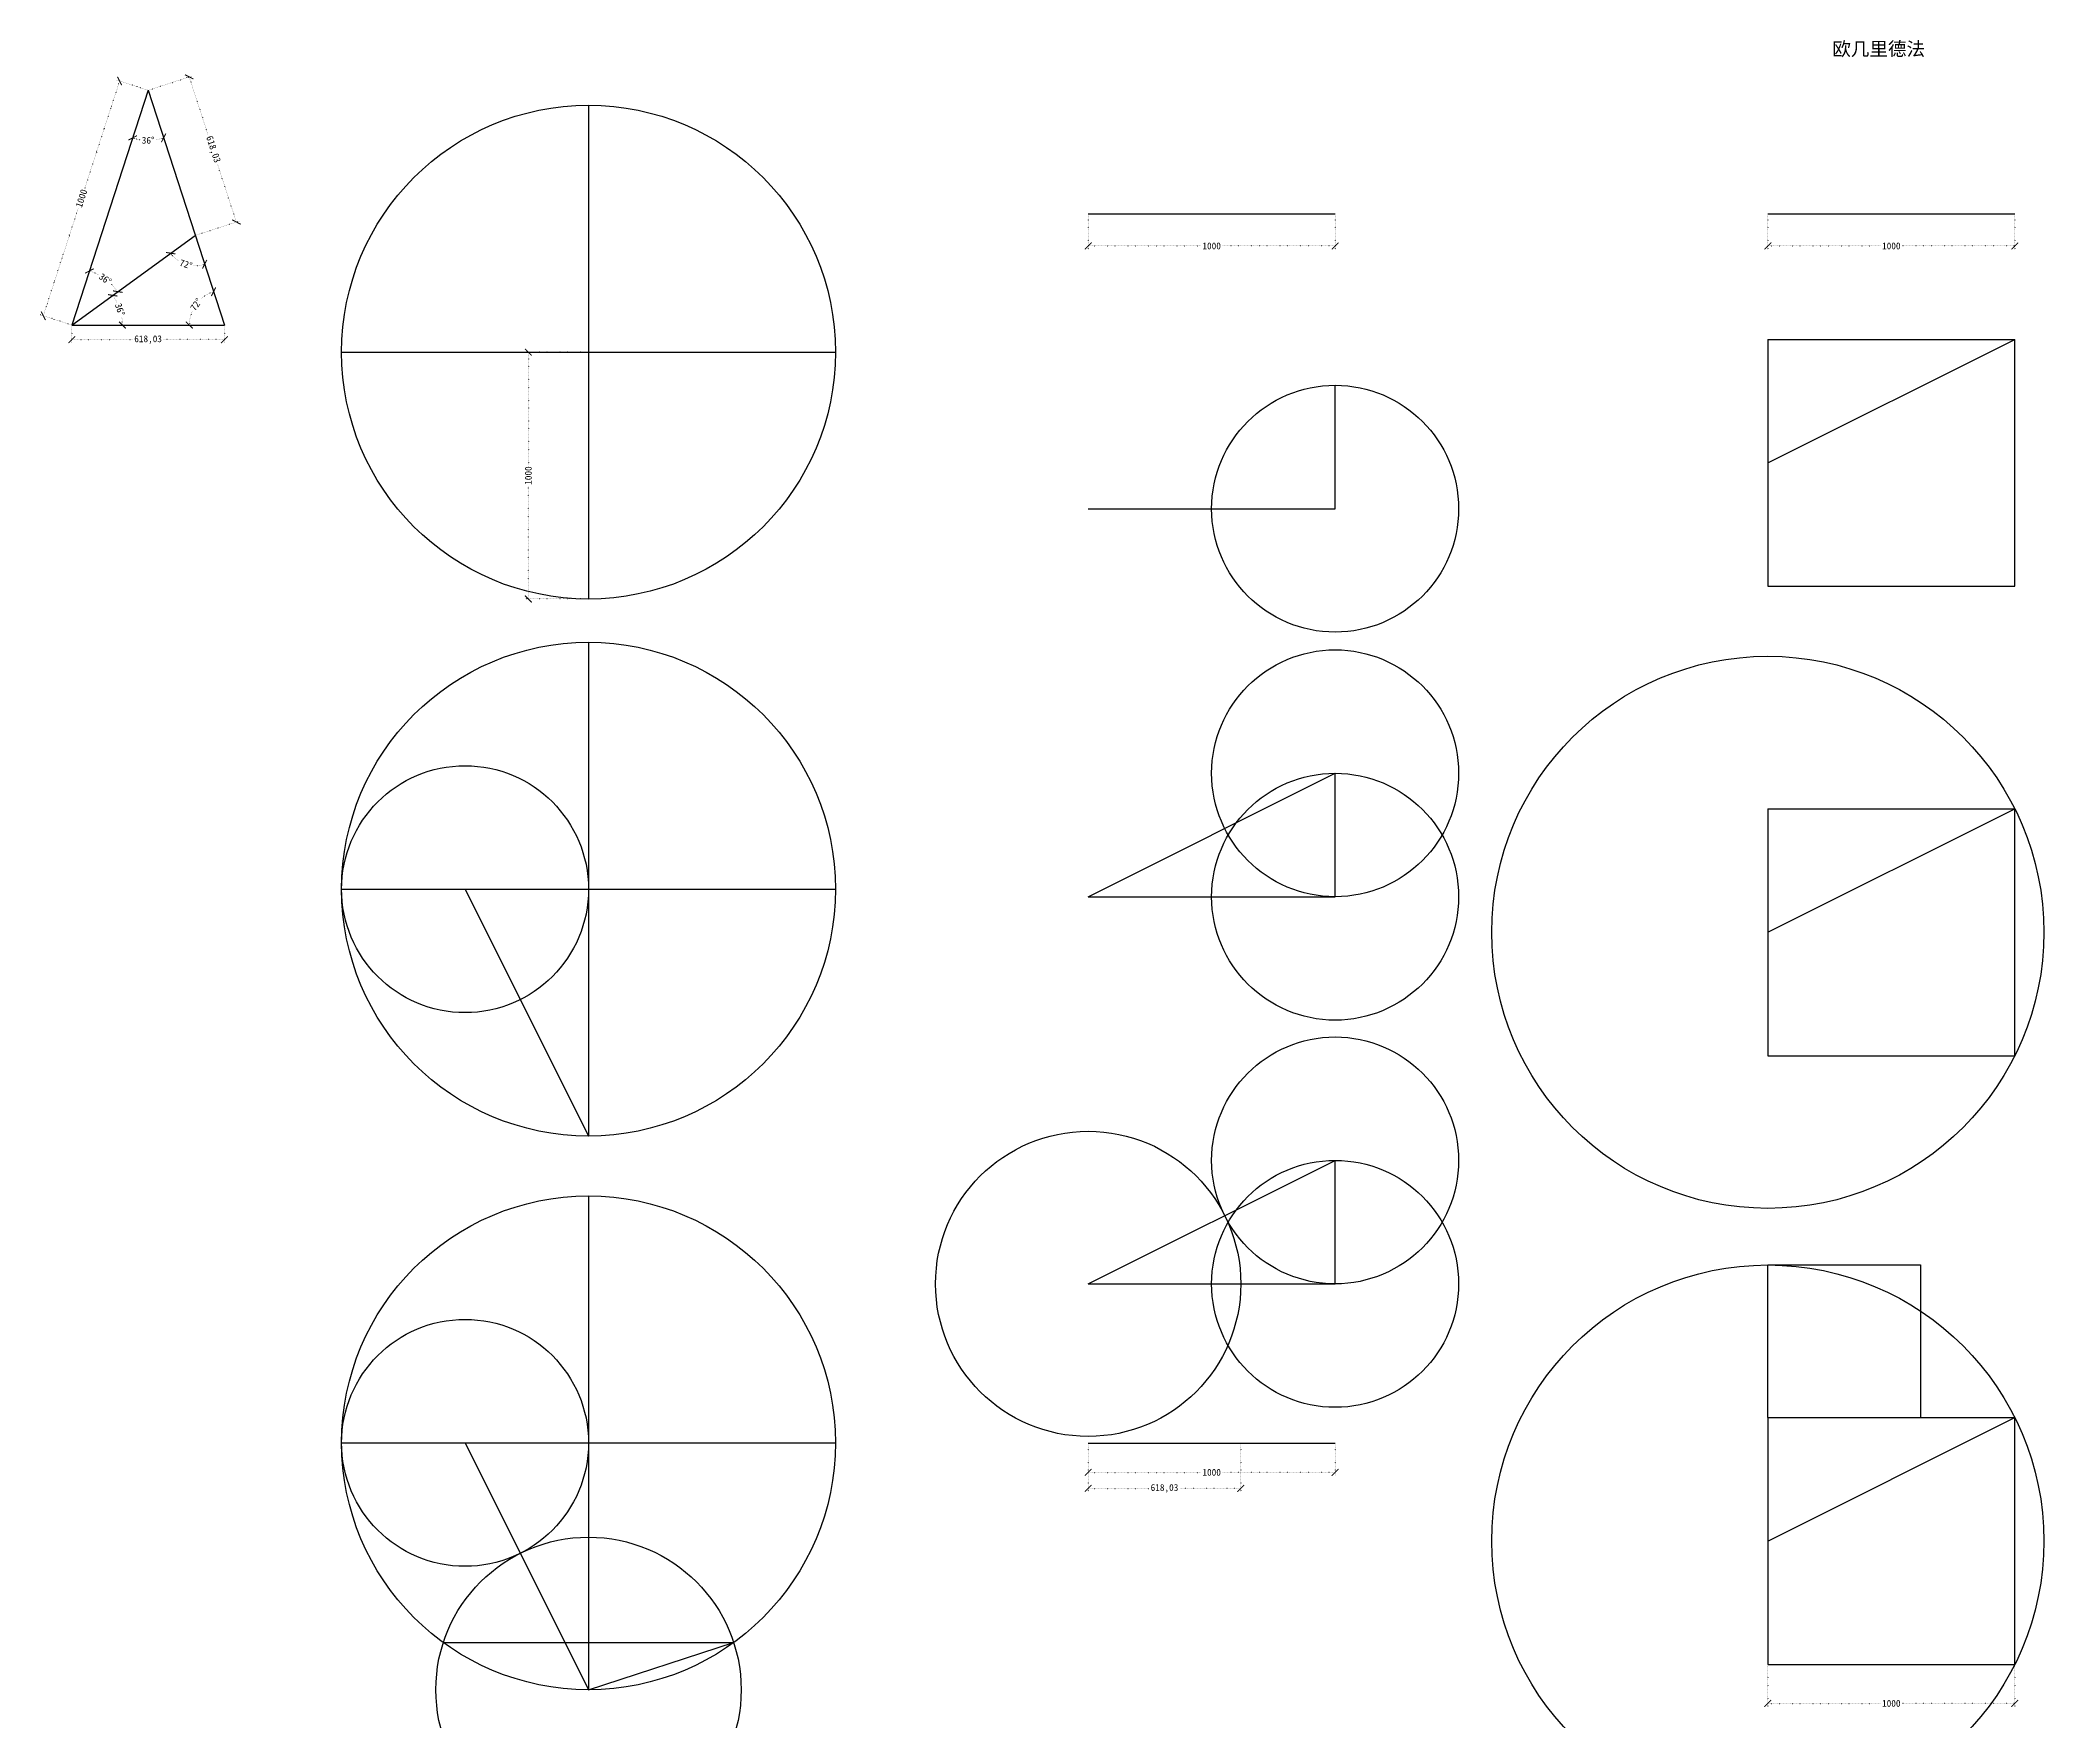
# Model space of a CAD drawing. Header units: millimetres. Extents: x 1384 to 37522, y -6804 to 4139.
# Drawn here: x 1384 to 9499, y -2673 to 4139 of the extents above; entities that cross this region are included whole.
import ezdxf

# ---------------------------------------------------------------- set-up
doc = ezdxf.new("R2010")
doc.units = ezdxf.units.MM
doc.linetypes.add('ACAD_ISO07W100', pattern=[3, 0, -3])
doc.styles.get("Standard").update_dxf_attribs({"font": ''})
doc.styles.add('w', font='', dxfattribs={"height": 5})
doc.styles.get('Standard').set_extended_font_data('SimSun')
doc.styles.get('w').set_extended_font_data('SimSun')
doc.dimstyles.new('w', dxfattribs={"dimscale": 11, "dimtxt": 2.5, "dimasz": 2.5, "dimexe": 1.25, "dimexo": 0.625, "dimtad": 0, "dimtxsty": 'Standard', "dimblk": 'ARCHTICK', "dimcen": 2.5, "dimclrd": 5, "dimclre": 5, "dimadec": 0, "dimazin": 0, "dimtfac": 1, "dimtmove": 0, "dimatfit": 3, "dimfxl": 1, "dimarcsym": 0})

# ---------------------------------------------------------------- blocks, each defined once
blk = doc.blocks.new('_ArchTick')
at = {"color": 0, "linetype": 'ByBlock', "const_width": 0.15}
blk.add_lwpolyline([(-0.5, -0.5), (0.5, 0.5)], dxfattribs=at)
blk = doc.blocks.new('*D6')
at = {"color": 5, "linetype": 'ACAD_ISO07W100', "lineweight": -2}
for p, q in [((1512.5, 2977.6), (1512.5, 2911.6)), ((1512.5, 2925.3), (1758.1, 2925.3)), ((2130.5, 2925.3), (1884.9, 2925.3)), ((2130.5, 2977.6), (2130.5, 2911.6))]:
    blk.add_line(p, q, dxfattribs=at)
at = {"layer": 'Defpoints', "color": 0}
for p in [(1512.5, 2984.4), (2130.5, 2984.4), (2130.5, 2925.3)]:
    blk.add_point(p, dxfattribs=at)
at = {"color": 5, "lineweight": -2, "xscale": 27.5, "yscale": 27.5, "zscale": 27.5, "rotation": 180}
blk.add_blockref('_ArchTick', (1512.5, 2925.3), dxfattribs=at)
at = {"color": 5, "lineweight": -2, "xscale": 27.5, "yscale": 27.5, "zscale": 27.5}
blk.add_blockref('_ArchTick', (2130.5, 2925.3), dxfattribs=at)
at = {"color": 0, "insert": (1821.5, 2925.3), "char_height": 27.5, "attachment_point": 5}
blk.add_mtext('618,03', dxfattribs=at)
blk = doc.blocks.new('*D7')
at = {"color": 5, "linetype": 'ACAD_ISO07W100', "lineweight": -2}
for p, q in [((1828.1, 3937.6), (2001, 3993.8)), ((1987.9, 3989.6), (2063.8, 3756)), ((2178.9, 3401.8), (2103, 3635.4)), ((2019, 3349.8), (2192, 3406))]:
    blk.add_line(p, q, dxfattribs=at)
at = {"layer": 'Defpoints', "color": 0}
for p in [(1821.5, 3935.5), (2012.5, 3347.7), (2178.9, 3401.8)]:
    blk.add_point(p, dxfattribs=at)
at = {"color": 5, "lineweight": -2, "xscale": 27.5, "yscale": 27.5, "zscale": 27.5}
for p, rotation in [((1987.9, 3989.6), 107.9999999999999), ((2178.9, 3401.8), 287.9999999999999)]:
    blk.add_blockref('_ArchTick', p, dxfattribs=dict(at, rotation=rotation))
at = {"color": 0, "insert": (2083.4, 3695.7), "char_height": 27.5, "attachment_point": 5, "rotation": 288}
blk.add_mtext('618,03', dxfattribs=at)
blk = doc.blocks.new('*D8')
at = {"color": 5, "linetype": 'ACAD_ISO07W100', "lineweight": -2}
for start, end in [(252, 260.80858), (279.19142, 288)]:
    blk.add_arc((1821.5, 3935.5), 202.8, start, end, dxfattribs=at)
at = {"layer": 'Defpoints', "color": 0}
for p in [(1821.5, 3935.5), (1821.5, 3935.5), (1800.3, 3733.8), (1512.5, 2984.4), (2130.5, 2984.4)]:
    blk.add_point(p, dxfattribs=at)
at = {"color": 5, "lineweight": -2, "xscale": 27.5, "yscale": 27.5, "zscale": 27.5}
for p, rotation in [((1758.9, 3742.7), 161.9999999999999), ((1884.2, 3742.7), 17.99999999999994)]:
    blk.add_blockref('_ArchTick', p, dxfattribs=dict(at, rotation=rotation))
at = {"color": 0, "insert": (1821.5, 3732.7), "char_height": 27.5, "attachment_point": 5}
blk.add_mtext('36°', dxfattribs=at)
blk = doc.blocks.new('*D9')
at = {"color": 5, "linetype": 'ACAD_ISO07W100', "lineweight": -2}
for start, end in [(108, 130.85283), (157.14717, 180)]:
    blk.add_arc((2130.5, 2984.4), 142.1, start, end, dxfattribs=at)
at = {"layer": 'Defpoints', "color": 0}
for p in [(1821.5, 3935.5), (2035.5, 3090), (1512.5, 2984.4), (2130.5, 2984.4), (2130.5, 2984.4)]:
    blk.add_point(p, dxfattribs=at)
at = {"color": 5, "lineweight": -2, "xscale": 27.5, "yscale": 27.5, "zscale": 27.5}
for p, rotation in [((2086.6, 3119.5), 17.99999999999994), ((1988.5, 2984.4), 270)]:
    blk.add_blockref('_ArchTick', p, dxfattribs=dict(at, rotation=rotation))
at = {"color": 0, "insert": (2015.6, 3067.9), "char_height": 27.5, "attachment_point": 5, "rotation": 54}
blk.add_mtext('72°', dxfattribs=at)
blk = doc.blocks.new('*D10')
at = {"color": 5, "linetype": 'ACAD_ISO07W100', "lineweight": -2}
for start, end in [(27.10022, 36), (0, 8.89978)]:
    blk.add_arc((1512.5, 2984.4), 204.8, start, end, dxfattribs=at)
at = {"layer": 'Defpoints', "color": 0}
for p in [(2012.5, 3347.7), (1712.8, 3027), (1512.5, 2984.4), (1512.5, 2984.4), (2130.5, 2984.4)]:
    blk.add_point(p, dxfattribs=at)
at = {"color": 5, "lineweight": -2, "xscale": 27.5, "yscale": 27.5, "zscale": 27.5}
for p, rotation in [((1678.2, 3104.8), 126.0000000000001), ((1717.3, 2984.4), 270)]:
    blk.add_blockref('_ArchTick', p, dxfattribs=dict(at, rotation=rotation))
at = {"color": 0, "insert": (1707.3, 3047.7), "char_height": 27.5, "attachment_point": 5, "rotation": 288}
blk.add_mtext('36°', dxfattribs=at)
blk = doc.blocks.new('*D11')
at = {"color": 5, "linetype": 'ACAD_ISO07W100', "lineweight": -2}
for start, end in [(62.08149, 72), (36, 45.91851)]:
    blk.add_arc((1512.5, 2984.4), 230.4, start, end, dxfattribs=at)
at = {"layer": 'Defpoints', "color": 0}
for p in [(1821.5, 3935.5), (2012.5, 3347.7), (1666.7, 3155.7), (1512.5, 2984.4), (1512.5, 2984.4)]:
    blk.add_point(p, dxfattribs=at)
at = {"color": 5, "lineweight": -2, "xscale": 27.5, "yscale": 27.5, "zscale": 27.5}
for p, rotation in [((1583.7, 3203.6), 161.9999999999999), ((1698.9, 3119.9), 306.0000000000002)]:
    blk.add_blockref('_ArchTick', p, dxfattribs=dict(at, rotation=rotation))
at = {"color": 0, "insert": (1647.9, 3170.8), "char_height": 27.5, "attachment_point": 5, "rotation": 324}
blk.add_mtext('36°', dxfattribs=at)
blk = doc.blocks.new('*D12')
at = {"color": 5, "linetype": 'ACAD_ISO07W100', "lineweight": -2}
for start, end in [(216, 236.75638), (267.24362, 288)]:
    blk.add_arc((2012.5, 3347.7), 122.9, start, end, dxfattribs=at)
at = {"layer": 'Defpoints', "color": 0}
for p in [(1821.5, 3935.5), (2012.5, 3347.7), (1951, 3241.3), (1512.5, 2984.4), (2130.5, 2984.4)]:
    blk.add_point(p, dxfattribs=at)
at = {"color": 5, "lineweight": -2, "xscale": 27.5, "yscale": 27.5, "zscale": 27.5}
for p, rotation in [((1913.1, 3275.5), 126.0000000000001), ((2050.5, 3230.8), 18.00000000000001)]:
    blk.add_blockref('_ArchTick', p, dxfattribs=dict(at, rotation=rotation))
at = {"color": 0, "insert": (1974.5, 3230.8), "char_height": 27.5, "attachment_point": 5, "rotation": 342}
blk.add_mtext('72°', dxfattribs=at)
blk = doc.blocks.new('*D14')
at = {"color": 5, "linetype": 'ACAD_ISO07W100', "lineweight": -2}
for p, q in [((1815, 3937.6), (1693, 3977.2)), ((1706.1, 3973), (1564.8, 3538.2)), ((1397.1, 3021.9), (1538.4, 3456.8)), ((1506, 2986.6), (1384, 3026.2))]:
    blk.add_line(p, q, dxfattribs=at)
at = {"layer": 'Defpoints', "color": 0}
for p in [(1706.1, 3973), (1821.5, 3935.5), (1512.5, 2984.4)]:
    blk.add_point(p, dxfattribs=at)
at = {"color": 5, "lineweight": -2, "xscale": 27.5, "yscale": 27.5, "zscale": 27.5}
for p, rotation in [((1706.1, 3973), 71.99999999999991), ((1397.1, 3021.9), 251.9999999999999)]:
    blk.add_blockref('_ArchTick', p, dxfattribs=dict(at, rotation=rotation))
at = {"color": 0, "insert": (1551.6, 3497.5), "char_height": 27.5, "attachment_point": 5, "rotation": 72}
blk.add_mtext('1000', dxfattribs=at)
blk = doc.blocks.new('*D24')
at = {"color": 5, "linetype": 'ACAD_ISO07W100', "lineweight": -2}
for p, q in [((5628.3, -1550.6), (5628.3, -1741.2)), ((6246.3, -1550.6), (6246.3, -1741.2)), ((5628.3, -1727.4), (5873.9, -1727.4)), ((6246.3, -1727.4), (6000.7, -1727.4))]:
    blk.add_line(p, q, dxfattribs=at)
at = {"layer": 'Defpoints', "color": 0}
for p in [(5628.3, -1543.7), (6246.3, -1543.7), (6246.3, -1727.4)]:
    blk.add_point(p, dxfattribs=at)
at = {"color": 5, "lineweight": -2, "xscale": 27.5, "yscale": 27.5, "zscale": 27.5, "rotation": 180}
blk.add_blockref('_ArchTick', (5628.3, -1727.4), dxfattribs=at)
at = {"color": 5, "lineweight": -2, "xscale": 27.5, "yscale": 27.5, "zscale": 27.5}
blk.add_blockref('_ArchTick', (6246.3, -1727.4), dxfattribs=at)
at = {"color": 0, "insert": (5937.3, -1727.4), "char_height": 27.5, "attachment_point": 5}
blk.add_mtext('618,03', dxfattribs=at)
blk = doc.blocks.new('*D25')
at = {"color": 5, "linetype": 'ACAD_ISO07W100', "lineweight": -2}
for p, q in [((5628.3, -1550.6), (5628.3, -1676.3)), ((6628.3, -1550.6), (6628.3, -1676.3)), ((5628.3, -1662.6), (6085.5, -1662.6)), ((6628.3, -1662.6), (6171, -1662.6))]:
    blk.add_line(p, q, dxfattribs=at)
at = {"layer": 'Defpoints', "color": 0}
for p in [(5628.3, -1543.7), (6628.3, -1543.7), (6628.3, -1662.6)]:
    blk.add_point(p, dxfattribs=at)
at = {"color": 5, "lineweight": -2, "xscale": 27.5, "yscale": 27.5, "zscale": 27.5, "rotation": 180}
blk.add_blockref('_ArchTick', (5628.3, -1662.6), dxfattribs=at)
at = {"color": 5, "lineweight": -2, "xscale": 27.5, "yscale": 27.5, "zscale": 27.5}
blk.add_blockref('_ArchTick', (6628.3, -1662.6), dxfattribs=at)
at = {"color": 0, "insert": (6128.3, -1662.6), "char_height": 27.5, "attachment_point": 5}
blk.add_mtext('1000', dxfattribs=at)
blk = doc.blocks.new('*D26')
at = {"color": 5, "linetype": 'ACAD_ISO07W100', "lineweight": -2}
for p, q in [((3598, 2874.9), (3347.5, 2874.9)), ((3361.3, 2874.9), (3361.3, 2417.6)), ((3361.3, 1874.9), (3361.3, 2332.1)), ((3598, 1874.9), (3347.5, 1874.9))]:
    blk.add_line(p, q, dxfattribs=at)
at = {"layer": 'Defpoints', "color": 0}
for p in [(3604.9, 2874.9), (3361.3, 1874.9), (3604.9, 1874.9)]:
    blk.add_point(p, dxfattribs=at)
at = {"color": 5, "lineweight": -2, "xscale": 27.5, "yscale": 27.5, "zscale": 27.5}
for p, rotation in [((3361.3, 2874.9), 90), ((3361.3, 1874.9), 270)]:
    blk.add_blockref('_ArchTick', p, dxfattribs=dict(at, rotation=rotation))
at = {"color": 0, "insert": (3361.3, 2374.9), "char_height": 27.5, "attachment_point": 5, "rotation": 90}
blk.add_mtext('1000', dxfattribs=at)
blk = doc.blocks.new('*D27')
at = {"color": 5, "linetype": 'ACAD_ISO07W100', "lineweight": -2}
for p, q in [((5628.3, 3428.6), (5628.3, 3291.2)), ((6628.3, 3428.6), (6628.3, 3291.2)), ((5628.3, 3304.9), (6085.5, 3304.9)), ((6628.3, 3304.9), (6171, 3304.9))]:
    blk.add_line(p, q, dxfattribs=at)
at = {"layer": 'Defpoints', "color": 0}
for p in [(5628.3, 3435.5), (6628.3, 3435.5), (6628.3, 3304.9)]:
    blk.add_point(p, dxfattribs=at)
at = {"color": 5, "lineweight": -2, "xscale": 27.5, "yscale": 27.5, "zscale": 27.5, "rotation": 180}
blk.add_blockref('_ArchTick', (5628.3, 3304.9), dxfattribs=at)
at = {"color": 5, "lineweight": -2, "xscale": 27.5, "yscale": 27.5, "zscale": 27.5}
blk.add_blockref('_ArchTick', (6628.3, 3304.9), dxfattribs=at)
at = {"color": 0, "insert": (6128.3, 3304.9), "char_height": 27.5, "attachment_point": 5}
blk.add_mtext('1000', dxfattribs=at)
blk = doc.blocks.new('*D28')
at = {"color": 5, "linetype": 'ACAD_ISO07W100', "lineweight": -2}
for p, q in [((8380.5, 3428.6), (8380.5, 3291.2)), ((9380.5, 3428.6), (9380.5, 3291.2)), ((8380.5, 3304.9), (8837.7, 3304.9)), ((9380.5, 3304.9), (8923.3, 3304.9))]:
    blk.add_line(p, q, dxfattribs=at)
at = {"layer": 'Defpoints', "color": 0}
for p in [(8380.5, 3435.5), (9380.5, 3435.5), (9380.5, 3304.9)]:
    blk.add_point(p, dxfattribs=at)
at = {"color": 5, "lineweight": -2, "xscale": 27.5, "yscale": 27.5, "zscale": 27.5, "rotation": 180}
blk.add_blockref('_ArchTick', (8380.5, 3304.9), dxfattribs=at)
at = {"color": 5, "lineweight": -2, "xscale": 27.5, "yscale": 27.5, "zscale": 27.5}
blk.add_blockref('_ArchTick', (9380.5, 3304.9), dxfattribs=at)
at = {"color": 0, "insert": (8880.5, 3304.9), "char_height": 27.5, "attachment_point": 5}
blk.add_mtext('1000', dxfattribs=at)
blk = doc.blocks.new('*D31')
at = {"color": 5, "linetype": 'ACAD_ISO07W100', "lineweight": -2}
for p, q in [((8380.5, -2447.6), (8380.5, -2612.2)), ((9380.5, -2447.6), (9380.5, -2612.2)), ((8380.5, -2598.4), (8837.7, -2598.4)), ((9380.5, -2598.4), (8923.3, -2598.4))]:
    blk.add_line(p, q, dxfattribs=at)
at = {"layer": 'Defpoints', "color": 0}
for p in [(8380.5, -2440.7), (9380.5, -2440.7), (9380.5, -2598.4)]:
    blk.add_point(p, dxfattribs=at)
at = {"color": 5, "lineweight": -2, "xscale": 27.5, "yscale": 27.5, "zscale": 27.5, "rotation": 180}
blk.add_blockref('_ArchTick', (8380.5, -2598.4), dxfattribs=at)
at = {"color": 5, "lineweight": -2, "xscale": 27.5, "yscale": 27.5, "zscale": 27.5}
blk.add_blockref('_ArchTick', (9380.5, -2598.4), dxfattribs=at)
at = {"color": 0, "insert": (8880.5, -2598.4), "char_height": 27.5, "attachment_point": 5}
blk.add_mtext('1000', dxfattribs=at)

msp = doc.modelspace()

# ---------------------------------------------------------------- linework, layer by layer
for p, q in [((1821.514, 3935.497), (1512.497, 2984.441)), ((1821.514, 3935.497), (2130.531, 2984.441)), ((3604.873, 3874.866), (3604.873, 1874.866)), ((5628.259, 3435.497), (6628.259, 3435.497)), ((8380.489, 3435.497), (9380.489, 3435.497)), ((1512.497, 2984.441), (2012.497, 3347.712)), ((1512.497, 2984.441), (2130.531, 2984.441)), ((8380.489, 2926.347), (9380.489, 2926.347)), ((8380.489, 2926.347), (8380.489, 1926.347)), ((8380.489, 2426.347), (9380.489, 2926.347)), ((9380.489, 1926.347), (9380.489, 2926.347)), ((2604.873, 2874.866), (3604.873, 2874.866)), ((3604.873, 2874.866), (4604.873, 2874.866)), ((6628.259, 2240.593), (6628.259, 2740.593)), ((5628.259, 2240.593), (6628.259, 2240.593)), ((8380.489, 1926.347), (9380.489, 1926.347)), ((3604.873, 1699.507), (3604.873, -300.493)), ((5628.259, 669.027), (6628.259, 1169.027)), ((6628.259, 669.027), (6628.259, 1169.027)), ((8380.489, 1024.801), (9380.489, 1024.801)), ((8380.489, 1024.801), (8380.489, 24.801)), ((8380.489, 524.801), (9380.489, 1024.801)), ((9380.489, 24.801), (9380.489, 1024.801)), ((2604.873, 699.507), (3604.873, 699.507)), ((3104.873, 699.507), (3604.873, -300.493)), ((3604.873, 699.507), (4604.873, 699.507)), ((5628.259, 669.027), (6628.259, 669.027)), ((8380.489, 24.801), (9380.489, 24.801)), ((5628.259, -899.058), (6628.259, -399.058)), ((6628.259, -899.058), (6628.259, -399.058)), ((3604.873, -543.06), (3604.873, -2543.06)), ((8380.489, -1440.689), (8380.489, -822.655)), ((8380.489, -822.655), (8998.523, -822.655)), ((8998.523, -822.655), (8998.523, -1440.689)), ((5628.259, -899.058), (6246.293, -899.058)), ((6246.293, -899.058), (6628.259, -899.058)), ((8380.489, -1440.689), (8998.523, -1440.689)), ((8380.489, -1440.689), (8380.489, -2440.689)), ((8380.489, -1940.689), (9380.489, -1440.689)), ((8998.523, -1440.689), (9380.489, -1440.689)), ((9380.489, -2440.689), (9380.489, -1440.689)), ((2604.873, -1543.06), (3604.873, -1543.06)), ((3104.873, -1543.06), (3604.873, -2543.06)), ((3604.873, -1543.06), (4604.873, -1543.06)), ((5628.259, -1543.704), (6246.293, -1543.704)), ((6246.293, -1543.704), (6628.259, -1543.704)), ((3017.087, -2352.077), (4192.658, -2352.077)), ((3604.873, -2543.06), (4192.658, -2352.077)), ((8380.489, -2440.689), (9380.489, -2440.689))]:
    msp.add_line(p, q)
for centre, radius in [((3604.873, 2874.866), 1000), ((6628.259, 2240.593), 500), ((3604.873, 699.507), 1000), ((6628.259, 1169.027), 500), ((8380.489, 524.801), 1118.034), ((3104.873, 699.507), 500), ((6628.259, 669.027), 500), ((6628.259, -399.058), 500), ((5628.259, -899.058), 618.034), ((6628.259, -899.058), 500), ((3604.873, -1543.06), 1000), ((8380.489, -1940.689), 1118.034), ((3104.873, -1543.06), 500), ((3604.873, -2543.06), 618.034)]:
    msp.add_circle(centre, radius)

# ---------------------------------------------------------------- texts
at = {"insert": (8641.945, 4130.548), "char_height": 55, "width": 403.5632, "attachment_point": 1, "style": 'w'}
msp.add_mtext('欧几里德法', dxfattribs=at)

# ---------------------------------------------------------------- dimensions: what is measured, and where the dimension line sits
for p1, p2, distance, picture, middle in [((1512.497, 2984.441), (1821.514, 3935.497), 121.357, '*D14', (1551.588, 3497.47)), ((1821.514, 3935.497), (2012.497, 3347.712), 174.979, '*D7', (2083.42, 3695.676)), ((1512.497, 2984.441), (2130.531, 2984.441), -59.101, '*D6', (1821.514, 2925.34)), ((5628.259, -1543.704), (6246.293, -1543.704), -183.703, '*D24', (5937.276, -1727.406)), ((5628.259, -1543.704), (6628.259, -1543.704), -118.896, '*D25', (6128.259, -1662.6)), ((8380.489, -2440.689), (9380.489, -2440.689), -157.755, '*D31', (8880.489, -2598.444))]:
    dim = msp.add_aligned_dim(p1=p1, p2=p2, distance=distance, dimstyle='w')
    dim.commit()
    dim.dimension.update_dxf_attribs({"geometry": picture, "text_midpoint": middle})
for base, line1, line2, picture, middle in [((1800.319, 3733.839), ((1821.514, 3935.497), (1512.497, 2984.441)), ((1821.514, 3935.497), (2130.531, 2984.441)), '*D8', (1821.514, 3732.729)), ((2035.472, 3090.013), ((1821.514, 3935.497), (2130.531, 2984.441)), ((1512.497, 2984.441), (2130.531, 2984.441)), '*D9', (2015.6, 3067.943)), ((1666.659, 3155.656), ((1512.497, 2984.441), (2012.497, 3347.712)), ((1821.514, 3935.497), (1512.497, 2984.441)), '*D11', (1647.918, 3170.832)), ((1951.048, 3241.28), ((1821.514, 3935.497), (2130.531, 2984.441)), ((1512.497, 2984.441), (2012.497, 3347.712)), '*D12', (1974.52, 3230.83)), ((1712.805, 3027.017), ((1512.497, 2984.441), (2130.531, 2984.441)), ((1512.497, 2984.441), (2012.497, 3347.712)), '*D10', (1707.257, 3047.722))]:
    dim = msp.add_angular_dim_2l(base=base, line1=line1, line2=line2, dimstyle='w')
    dim.commit()
    dim.dimension.update_dxf_attribs({"geometry": picture, "text_midpoint": middle})
for base, p1, p2, picture, middle in [((6628.259, 3304.923), (5628.259, 3435.497), (6628.259, 3435.497), '*D27', (6128.259, 3304.923)), ((9380.489, 3304.923), (8380.489, 3435.497), (9380.489, 3435.497), '*D28', (8880.489, 3304.923))]:
    dim = msp.add_linear_dim(base=base, p1=p1, p2=p2, dimstyle='w')
    dim.commit()
    dim.dimension.update_dxf_attribs({"geometry": picture, "text_midpoint": middle})
dim = msp.add_linear_dim(base=(3361.264, 1874.866), p1=(3604.873, 2874.866), p2=(3604.873, 1874.866), angle=90, dimstyle='w')
dim.commit()
dim.dimension.update_dxf_attribs({"geometry": '*D26', "text_midpoint": (3361.264, 2374.866)})

doc.saveas('drawing.dxf')
